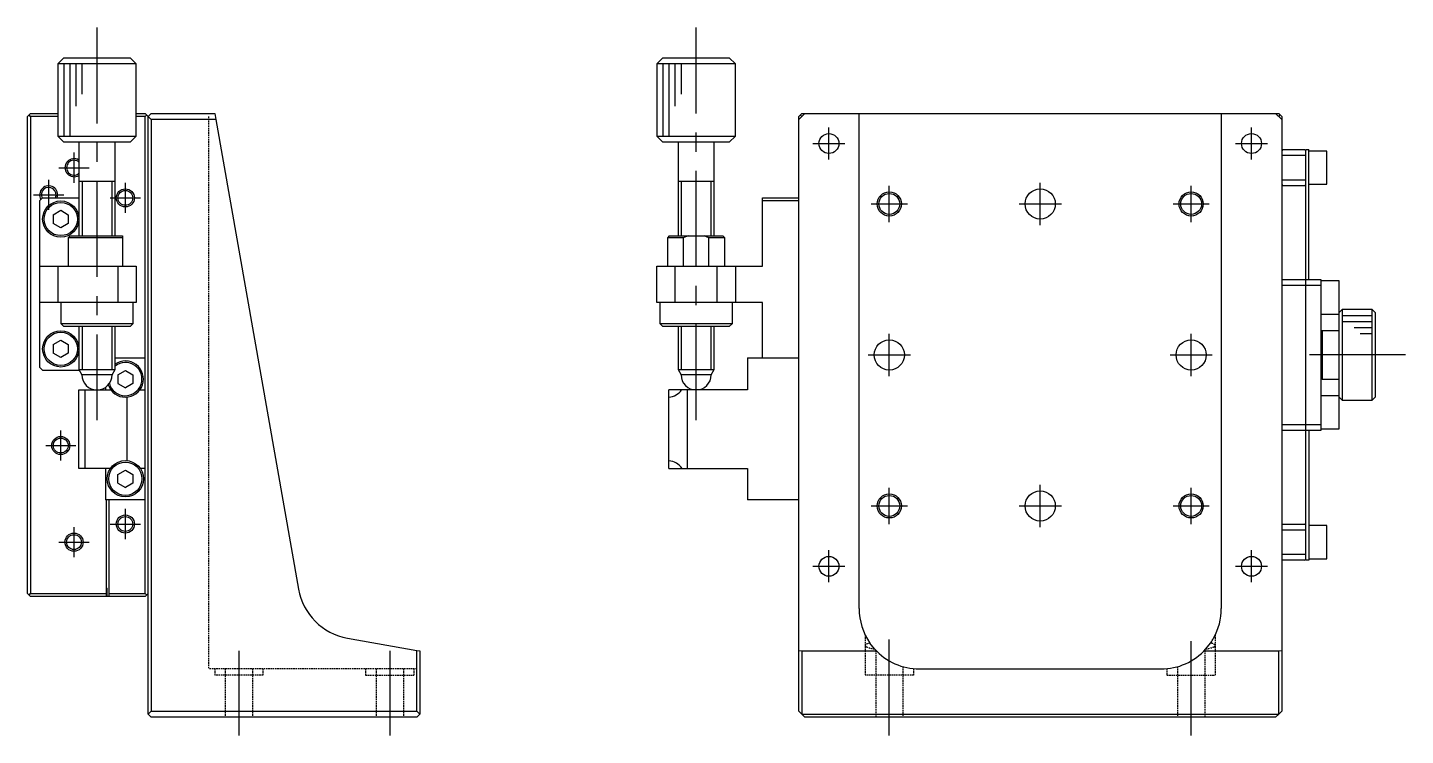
# Model space of a CAD drawing. Extents: x 0 to 486, y -8 to 348.
# Drawn here: x 258 to 486.2, y 100.8 to 217.9 of the extents above; entities that cross this region are included whole.
import ezdxf

# ---------------------------------------------------------------- set-up
doc = ezdxf.new("R2010")
doc.units = 0
doc.header["$LTSCALE"] = 0.5
doc.linetypes.add('CENTER', pattern=[50.8, 31.75, -6.35, 6.35, -6.35])
doc.linetypes.add('DASHED', pattern=[0.75, 0.5, -0.25])
for name, color, linetype in [('MSM_CENTER', 1, 'CENTER'), ('MSM_CONTINUOUS', 7, 'CONTINUOUS'), ('MSM_DASHED', 4, 'DASHED'), ('MSM_NARROW', 5, 'CONTINUOUS')]:
    doc.layers.add(name, color=color, linetype=linetype)

msp = doc.modelspace()

# ---------------------------------------------------------------- linework, layer by layer
at = {"layer": 'MSM_CENTER'}
for p, q in [((269.5, 217.95), (269.5, 152.95)), ((368.75, 152.95), (368.75, 217.95)), ((390.75, 196.1), (390.75, 201.4)), ((460.75, 196.1), (460.75, 201.4)), ((388.1, 198.75), (393.4, 198.75)), ((458.1, 198.75), (463.4, 198.75)), ((265.7, 192.25), (265.7, 197.25)), ((263.2, 194.75), (268.2, 194.75)), ((261.5, 187.75), (261.5, 192.75)), ((274.2, 187.25), (274.2, 192.25)), ((400.75, 185.75), (400.75, 191.75)), ((425.75, 185.25), (425.75, 192.25)), ((450.75, 185.75), (450.75, 191.75)), ((259, 190.25), (264, 190.25)), ((271.7, 189.75), (276.7, 189.75)), ((397.75, 188.75), (403.75, 188.75)), ((422.25, 188.75), (429.25, 188.75)), ((447.75, 188.75), (453.75, 188.75)), ((400.75, 160.25), (400.75, 167.25)), ((450.75, 160.25), (450.75, 167.25)), ((397.25, 163.75), (404.25, 163.75)), ((447.25, 163.75), (454.25, 163.75)), ((486.25, 163.75), (470.25, 163.75)), ((263.5, 146.25), (263.5, 151.25)), ((261, 148.75), (266, 148.75)), ((400.75, 135.75), (400.75, 141.75)), ((425.75, 135.25), (425.75, 142.25)), ((450.75, 135.75), (450.75, 141.75)), ((274.2, 133.25), (274.2, 138.25)), ((397.75, 138.75), (403.75, 138.75)), ((422.25, 138.75), (429.25, 138.75)), ((447.75, 138.75), (453.75, 138.75)), ((265.7, 130.25), (265.7, 135.25)), ((271.7, 135.75), (276.7, 135.75)), ((263.2, 132.75), (268.2, 132.75)), ((390.75, 126.1), (390.75, 131.4)), ((460.75, 126.1), (460.75, 131.4)), ((388.1, 128.75), (393.4, 128.75)), ((458.1, 128.75), (463.4, 128.75)), ((400.75, 100.75), (400.75, 116.808269)), ((293, 114.75), (293, 100.75)), ((318, 114.75), (318, 100.75)), ((450.750009, 100.750008), (450.750009, 116.333487))]:
    msp.add_line(p, q, dxfattribs=at)
at = {"layer": 'MSM_CONTINUOUS'}
for p, q in [((264, 212.95), (263, 211.95)), ((264, 212.95), (275, 212.95)), ((276, 211.95), (275, 212.95)), ((363.25, 212.95), (362.25, 211.95)), ((363.25, 212.95), (374.25, 212.95)), ((375.25, 211.95), (374.25, 212.95)), ((276, 211.95), (263, 211.95)), ((263, 211.95), (263, 199.95)), ((276, 199.95), (276, 211.95)), ((375.25, 211.95), (362.25, 211.95)), ((362.25, 211.95), (362.25, 199.95)), ((375.25, 199.95), (375.25, 211.95)), ((258, 203.25), (258.5, 203.75)), ((258, 124.25), (258, 203.25)), ((258.5, 203.25), (258.25, 203.5)), ((258.5, 203.75), (263, 203.75)), ((258.5, 203.25), (258.5, 124.25)), ((263, 203.25), (258.5, 203.25)), ((276, 203.75), (277.5, 203.75)), ((277.5, 203.25), (276, 203.25)), ((277.5, 203.75), (278.5, 202.75)), ((277.5, 203.25), (277.75, 203.5)), ((277.5, 124.25), (277.5, 203.25)), ((278.5, 203.75), (278, 203.25)), ((278, 104.25), (278, 203.25)), ((278.5, 203.75), (289, 203.75)), ((289, 203.75), (289.176327, 202.75)), ((385.75, 203.25), (386.25, 203.75)), ((386.75, 203.75), (385.75, 202.75)), ((385.75, 104.75), (385.75, 203.25)), ((386, 203.5), (386.25, 203.25)), ((386.25, 203.75), (465.25, 203.75)), ((395.75, 121.75), (395.75, 203.75)), ((455.75, 203.75), (455.75, 121.75)), ((465.75, 202.75), (464.75, 203.75)), ((465.5, 203.5), (465.25, 203.75)), ((465.25, 203.25), (465.5, 203.5)), ((465.5, 203.5), (465.75, 203.25)), ((465.75, 203.25), (465.75, 104.75)), ((278.5, 202.75), (278.5, 104.75)), ((289.176327, 202.75), (278.5, 202.75)), ((289.176327, 202.75), (302.889756, 124.977281)), ((263, 199.95), (276, 199.95)), ((263, 199.95), (264, 198.95)), ((275, 198.95), (264, 198.95)), ((266.5, 198.95), (266.5, 183.45)), ((272.5, 183.45), (272.5, 198.95)), ((275, 198.95), (276, 199.95)), ((362.25, 199.95), (375.25, 199.95)), ((362.25, 199.95), (363.25, 198.95)), ((374.25, 198.95), (363.25, 198.95)), ((365.75, 198.95), (365.75, 183.45002)), ((371.75, 183.45002), (371.75, 198.95)), ((374.25, 198.95), (375.25, 199.95)), ((465.95, 197.75), (465.75, 197.55)), ((469.75, 196.75), (465.75, 196.75)), ((465.95, 197.75), (469.55, 197.75)), ((469.75, 197.55), (469.55, 197.75)), ((469.75, 129.75), (469.75, 197.75)), ((469.75, 197.75), (470.25, 197.75)), ((470.25, 176.25), (470.25, 197.75)), ((473.25, 197.5), (470.25, 197.5)), ((473.25, 192), (473.25, 197.5)), ((272.500005, 192.45), (266.499995, 192.45)), ((371.750005, 192.45), (365.749995, 192.45)), ((465.75, 192.75), (469.75, 192.75)), ((465.75, 191.95), (465.95, 191.75)), ((469.55, 191.75), (465.95, 191.75)), ((469.55, 191.75), (469.75, 191.95)), ((470.25, 192), (473.25, 192)), ((260.5, 189.75), (260, 189.25)), ((260.5, 189.75), (266.5, 189.75)), ((379.75, 178.45), (379.75, 189.75)), ((379.75, 189.75), (385.75, 189.75)), ((260, 189.25), (260, 161.75)), ((262.25, 186.971688), (263.5, 187.693376)), ((263.5, 187.693376), (264.75, 186.971688)), ((385.75, 189.25), (379.75, 189.25)), ((262.25, 186.971688), (262.25, 185.528313)), ((263.5, 184.806625), (262.25, 185.528313)), ((264.75, 185.528313), (263.5, 184.806625)), ((264.75, 186.971688), (264.75, 185.528313)), ((265.05, 183.45), (264.75, 183.15)), ((273.75, 183.15), (264.75, 183.15)), ((264.75, 183.15), (264.75, 178.45)), ((265.05, 183.45), (273.75, 183.45)), ((273.75, 183.45), (273.75, 178.45)), ((364.3, 183.45), (364, 183.15)), ((366.62868, 183.15), (364, 183.15)), ((364, 183.15), (364, 178.45)), ((364.3, 183.45), (373.2, 183.45)), ((367.430909, 183.45), (366.62868, 183.15)), ((366.62868, 183.15), (366.62868, 178.45)), ((370.87132, 183.15), (370.069091, 183.45)), ((373.5, 183.15), (370.87132, 183.15)), ((370.87132, 178.45), (370.87132, 183.15)), ((373.5, 183.15), (373.2, 183.45)), ((373.5, 178.45), (373.5, 183.15)), ((260, 178.45), (276, 178.45)), ((263, 178.45), (263, 172.45)), ((273, 172.45), (273, 178.45)), ((276, 178.45), (276, 172.45)), ((362.25, 172.45), (362.25, 178.45)), ((362.25, 178.45), (379.75, 178.45)), ((365.25, 178.45), (365.25, 172.45)), ((372.25, 172.45), (372.25, 178.45)), ((375.25, 178.45), (375.25, 172.45)), ((465.75, 176.25), (472.25, 176.25)), ((472.25, 176.25), (472.25, 151.25)), ((475.25, 176), (472.25, 176)), ((475.25, 151.5), (475.25, 176)), ((472.25, 175.25), (465.75, 175.25)), ((276, 172.45), (260, 172.45)), ((263.5, 172.45), (263.5, 168.95)), ((275.5, 168.95), (275.5, 172.45)), ((379.75, 172.45), (362.25, 172.45)), ((362.75, 172.45), (362.75, 168.95)), ((374.75, 168.95), (374.75, 172.45)), ((379.75, 163.25), (379.75, 172.45)), ((475.75, 171.25), (475.25, 170.75)), ((475.75, 171.25), (475.75, 156.25)), ((480.75, 171.25), (475.75, 171.25)), ((480.75, 156.25), (480.75, 171.25)), ((481.25, 170.75), (480.75, 171.25)), ((263.5, 168.95), (275.5, 168.95)), ((263.5, 168.95), (264, 168.45)), ((275, 168.45), (275.5, 168.95)), ((362.75, 168.95), (374.75, 168.95)), ((362.75, 168.95), (363.25, 168.45)), ((374.25, 168.45), (374.75, 168.95)), ((472.25, 170.5), (475.25, 170.5)), ((481.25, 170.75), (481.25, 156.75)), ((275, 168.45), (264, 168.45)), ((266.5, 168.45), (266.5, 161.316026)), ((272.5, 161.316026), (272.5, 168.45)), ((374.25, 168.45), (363.25, 168.45)), ((365.75, 168.449981), (365.75, 161.316026)), ((371.75, 161.316026), (371.75, 168.449981)), ((472.45, 167.75), (472.25, 167.55)), ((472.45, 167.75), (472.45, 159.75)), ((475.25, 167.75), (472.45, 167.75)), ((262.25, 165.471688), (263.5, 166.193376)), ((262.25, 165.471688), (262.25, 164.028313)), ((263.5, 166.193376), (264.75, 165.471688)), ((264.75, 165.471688), (264.75, 164.028313)), ((263.5, 163.306625), (262.25, 164.028313)), ((264.75, 164.028313), (263.5, 163.306625)), ((272.5, 163.25), (277.5, 163.25)), ((377.25, 163.25), (385.75, 163.25)), ((377.25, 163.25), (377.25, 157.95)), ((260, 161.75), (260.5, 161.25)), ((260.5, 161.25), (266.53812, 161.25)), ((266.5, 161.316026), (272.5, 161.316026)), ((266.5, 161.316026), (267, 160.45)), ((272, 160.45), (267, 160.45)), ((272, 160.45), (272.5, 161.316026)), ((272.95, 160.471688), (274.2, 161.193376)), ((272.95, 160.471688), (272.95, 159.028313)), ((274.2, 161.193376), (275.45, 160.471688)), ((275.45, 160.471688), (275.45, 159.028313)), ((365.75, 161.316026), (366.25, 160.45)), ((365.750123, 161.316026), (371.75, 161.316026)), ((371.25, 160.45), (366.250103, 160.45)), ((371.25, 160.45), (371.75, 161.316026)), ((472.25, 159.95), (472.45, 159.75)), ((266.5, 144.95), (266.5, 157.95)), ((266.5, 157.95), (271.8, 157.95)), ((267.5, 157.95), (267.5, 144.95)), ((270.9, 158.378769), (270.9, 157.95)), ((272.95, 159.028313), (274.2, 158.306625)), ((275.45, 159.028313), (274.2, 158.306625)), ((276.6, 157.95), (277.5, 157.95)), ((377.25, 157.95), (364.25, 157.95)), ((364.25, 144.95), (364.25, 157.95)), ((367.25, 157.95), (367.25, 144.95)), ((472.45, 159.75), (475.25, 159.75)), ((274.5, 146.234963), (274.5, 156.765038)), ((475.25, 157), (472.25, 157)), ((475.25, 156.75), (475.75, 156.25)), ((475.75, 156.25), (480.75, 156.25)), ((480.75, 156.25), (481.25, 156.75)), ((465.75, 152.25), (472.25, 152.25)), ((472.25, 151.25), (465.75, 151.25)), ((470.25, 151.25), (470.25, 129.75)), ((472.25, 151.5), (475.25, 151.5)), ((271.728159, 144.95), (266.5, 144.95)), ((270.9, 144.95), (270.9, 139.75)), ((272.95, 143.971688), (274.2, 144.693376)), ((272.95, 142.528313), (272.95, 143.971688)), ((274.2, 144.693376), (275.45, 143.971688)), ((275.45, 143.971688), (275.45, 142.528313)), ((277.5, 144.95), (276.671841, 144.95)), ((364.25, 144.95), (377.25, 144.95)), ((377.25, 144.95), (377.25, 139.75)), ((272.95, 142.528313), (274.2, 141.806625)), ((275.45, 142.528313), (274.2, 141.806625)), ((277.5, 139.75), (270.9, 139.75)), ((271, 139.75), (271, 123.75)), ((271.5, 123.75), (271.5, 139.75)), ((385.75, 139.75), (377.25, 139.75)), ((465.95, 135.75), (465.75, 135.55)), ((469.75, 134.75), (465.75, 134.75)), ((465.95, 135.75), (469.55, 135.75)), ((469.75, 135.55), (469.55, 135.75)), ((473.25, 135.5), (470.25, 135.5)), ((473.25, 130), (473.25, 135.5)), ((465.75, 130.75), (469.75, 130.75)), ((465.75, 129.95), (465.95, 129.75)), ((469.55, 129.75), (465.95, 129.75)), ((469.55, 129.75), (469.75, 129.95)), ((470.25, 129.75), (469.75, 129.75)), ((470.25, 130), (473.25, 130)), ((258.5, 123.75), (258, 124.25)), ((258.25, 124), (258.5, 124.25)), ((258.5, 124.25), (271, 124.25)), ((277.5, 123.75), (258.5, 123.75)), ((271, 125.15), (271.2, 125.15)), ((271.2, 123.75), (271.2, 125.15)), ((271.5, 124.25), (277.5, 124.25)), ((277.75, 124), (277.5, 124.25)), ((278, 124.25), (277.5, 123.75)), ((311.001351, 116.865685), (322.5, 114.838163)), ((322.5, 104.75), (322.5, 114.838163)), ((322.5, 114.838163), (323, 114.75)), ((323, 114.75), (323, 104.25)), ((385.75, 114.838163), (386.25, 114.75)), ((386.25, 114.75), (386.25, 104.25)), ((386.25, 114.75), (398.608572, 114.75)), ((398.299829, 115.079546), (397.533002, 116.050793)), ((452.891428, 114.75), (465.25, 114.75)), ((453.200171, 115.079546), (453.966998, 116.050793)), ((465.25, 114.75), (465.75, 114.838163)), ((465.25, 104.25), (465.25, 114.75)), ((405.75, 111.75), (445.75, 111.75)), ((278.5, 104.75), (278, 104.25)), ((278, 104.25), (278.5, 103.75)), ((278.5, 104.75), (322.5, 104.75)), ((322.5, 103.75), (278.5, 103.75)), ((323, 104.25), (322.5, 104.75)), ((322.5, 103.75), (323, 104.25)), ((386.25, 104.25), (385.75, 104.75)), ((386.75, 103.75), (386.25, 104.25)), ((386.25, 104.25), (465.25, 104.25)), ((464.75, 103.75), (386.75, 103.75)), ((465.25, 104.25), (464.75, 103.75)), ((465.75, 104.75), (465.25, 104.25))]:
    msp.add_line(p, q, dxfattribs=at)
for centre, radius in [((390.75, 198.75), 1.65), ((460.75, 198.75), 1.65), ((274.2, 189.75), 1.2295), ((400.75, 188.75), 1.7295), ((425.75, 188.75), 2.5), ((450.75, 188.75), 1.7295), ((263.5, 186.25), 3), ((263.5, 186.25), 2.75), ((263.5, 164.75), 3), ((263.5, 164.75), 2.75), ((400.75, 163.75), 2.5), ((450.75, 163.75), 2.5), ((263.5, 148.75), 1.2295), ((274.2, 143.25), 3), ((274.2, 143.25), 2.75), ((400.75, 138.75), 1.7295), ((425.75, 138.75), 2.5), ((450.75, 138.75), 1.7295), ((274.2, 135.75), 1.2295), ((265.7, 132.75), 1.2295), ((390.75, 128.75), 1.65), ((460.75, 128.75), 1.65)]:
    msp.add_circle(centre, radius, dxfattribs=at)
for centre, radius, start, end in [((265.7, 194.75), 1.2295, 49.40778814, 310.59221186), ((261.5, 190.25), 1.2295, 336.00421868, 208.28814625), ((274.2, 159.75), 3, 198.852554, 124.51809252), ((274.2, 159.75), 2.75, 195.437759, 128.18347543), ((269.5, 160.45), 2.5, 180, 359.9999824), ((368.75, 160.45), 2.5, 180, 359.9999824), ((363.95, 159.75), 3, 275.73917, 323.130102), ((363.95, 143.25), 3, 34.518108, 84.26083), ((312.737833, 126.713763), 10, 190, 260), ((405.75, 121.75), 10, 180, 214.74469621), ((445.74998, 121.750005), 10.00002, 330.762493, 359.99997), ((445.75, 121.75), 10, 325.255309, 330.762462), ((405.75, 121.75), 10, 221.886877, 270.00000112), ((445.75, 121.75), 10, 270, 318.11310065)]:
    msp.add_arc(centre, radius, start, end, dxfattribs=at)
at = {"layer": 'MSM_DASHED'}
for p, q in [((288, 203.25), (288, 111.75)), ((396.75, 117.391101), (396.75, 110.75)), ((454.750009, 117.39112), (454.750009, 110.75)), ((398.5, 114.862511), (398.5, 103.75)), ((453.000009, 114.862521), (453.000009, 103.75)), ((403, 112.135558), (403, 103.75)), ((448.500009, 112.13556), (448.500009, 103.75)), ((322.5, 111.75), (288, 111.75)), ((289, 111.75), (289, 110.75)), ((297, 110.75), (289, 110.75)), ((290.75, 111.75), (290.75, 103.75)), ((295.25, 111.75), (295.25, 103.75)), ((297, 111.75), (297, 110.75)), ((314, 111.75), (314, 110.75)), ((314, 110.75), (322, 110.75)), ((315.75, 111.75), (315.75, 103.75)), ((320.25, 111.75), (320.25, 103.75)), ((322, 111.75), (322, 110.75)), ((404.75, 110.75), (396.75, 110.75)), ((404.75, 111.75), (404.75, 110.75)), ((446.750009, 111.800127), (446.750009, 110.75)), ((446.750009, 110.75), (454.750009, 110.75))]:
    msp.add_line(p, q, dxfattribs=at)
for centre, radius, start, end in [((396.975867, 115.592436), 0.229243, 128.89062168, 170.15473256), ((397.104398, 115.748515), 0.373175, 198.25265881, 251.34371673), ((397.869182, 114.191001), 1.889933, 100.24624336, 123.28641871), ((398.858094, 120.259527), 5.212726, 248.94116384, 263.88232017), ((452.641906, 120.259527), 5.212726, 276.11767983, 291.05883616), ((453.630818, 114.191001), 1.889933, 56.71358129, 79.75375664), ((454.395602, 115.748515), 0.373175, 288.65628327, 341.74734119), ((454.524133, 115.592436), 0.229243, 9.84526744, 51.10937832)]:
    msp.add_arc(centre, radius, start, end, dxfattribs=at)
at = {"layer": 'MSM_NARROW'}
for p, q in [((264, 211.95), (264, 199.95)), ((265, 211.95), (265, 199.95)), ((266, 211.95), (266, 204.95)), ((267, 211.95), (267, 206.95)), ((363.25, 211.95), (363.25, 199.95)), ((364.25, 211.95), (364.25, 199.95)), ((365.25, 211.95), (365.25, 204.95)), ((366.25, 211.95), (366.25, 206.95)), ((267.041562, 192.44502), (267.041562, 183.45)), ((271.958561, 192.44502), (271.958561, 183.45)), ((366.291562, 192.44502), (366.291562, 183.45)), ((371.208561, 192.44502), (371.208561, 183.45)), ((480.75, 170.25), (475.75, 170.25)), ((480.75, 169.25), (475.75, 169.25)), ((267.041562, 168.45), (267.041562, 161.316026)), ((271.958561, 168.45), (271.958561, 161.316026)), ((366.291562, 168.449981), (366.291562, 161.316026)), ((371.208561, 168.449981), (371.208561, 161.316026)), ((480.75, 168.25), (477.75, 168.25)), ((480.75, 167.25), (478.75, 167.25))]:
    msp.add_line(p, q, dxfattribs=at)
for centre, radius in [((274.2, 189.75), 1.5), ((400.75, 188.75), 2), ((450.75, 188.75), 2), ((263.5, 148.75), 1.5), ((400.75, 138.75), 2), ((450.75, 138.75), 2), ((274.2, 135.75), 1.5), ((265.7, 132.75), 1.5)]:
    msp.add_circle(centre, radius, dxfattribs=at)
for centre, start, end in [((265.7, 194.75), 57.76904736, 302.23095264), ((261.5, 190.25), 340.52877937, 211.36697777)]:
    msp.add_arc(centre, 1.5, start, end, dxfattribs=at)

doc.saveas('drawing.dxf')
